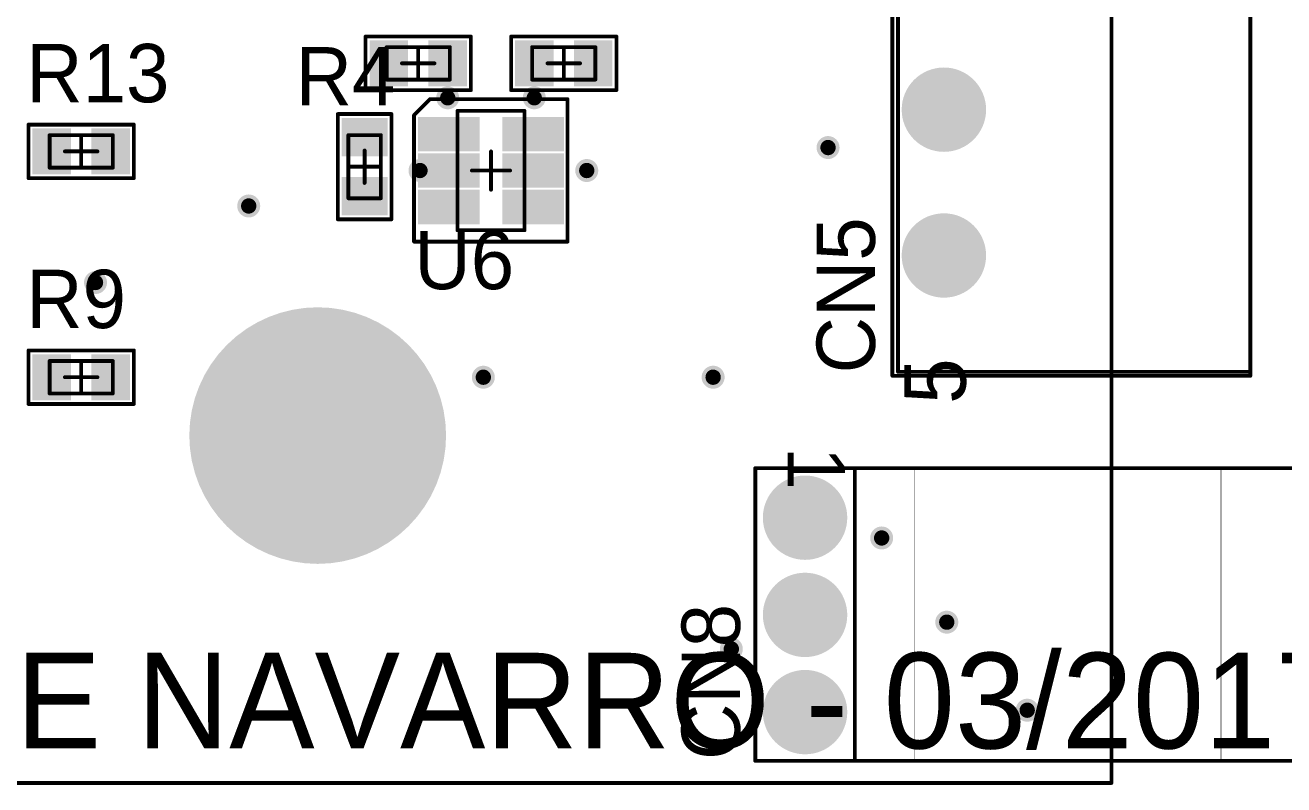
# Model space of a CAD drawing. Header units: millimetres. Extents: x 19 to 153, y 25 to 125.
# Drawn here: x 75.04 to 107.9, y 25.35 to 45.2 of the extents above; entities that cross this region are included whole.
import ezdxf

# ---------------------------------------------------------------- set-up
doc = ezdxf.new("R2010")
doc.units = ezdxf.units.MM
for name, color, linetype in [('BottomSolder', 6, 'Continuous'), ('KeepOutLayer', 6, 'Continuous'), ('Mechanical13', 56, 'Continuous'), ('Mechanical15', 56, 'Continuous'), ('MultiLayer', 9, 'Continuous'), ('PadHoleLayer', 156, 'Continuous'), ('TopOverlay', 2, 'Continuous'), ('TopPaste', 8, 'Continuous'), ('TopSolder', 216, 'Continuous'), ('ViaHoleLayer', 16, 'Continuous')]:
    doc.layers.add(name, color=color, linetype=linetype)

# ---------------------------------------------------------------- blocks, each defined once
blk = doc.blocks.new('F____M3_1')
at = {"layer": 'BottomSolder', "const_width": 3.352}
blk.add_lwpolyline([(-1.676, 0, 1), (1.676, 0, 1)], format="xyb", close=True, dxfattribs=at)
at = {"layer": 'MultiLayer', "const_width": 3.25}
blk.add_lwpolyline([(-1.625, 0, 1), (1.625, 0, 1)], format="xyb", close=True, dxfattribs=at)
at = {"layer": 'PadHoleLayer', "const_width": 1.5}
blk.add_lwpolyline([(-0.75, 0, 1), (0.75, 0, 1)], format="xyb", close=True, dxfattribs=at)
at = {"layer": 'TopSolder', "const_width": 3.352}
blk.add_lwpolyline([(-1.676, 0, 1), (1.676, 0, 1)], format="xyb", close=True, dxfattribs=at)
blk = doc.blocks.new('CONN_HDR3_POL_P_100___H_13')
at = {"layer": 'BottomSolder', "const_width": 1.102}
for points in [[(-3.081, 0, 1), (-1.979, 0, 1)], [(-0.541, 0, 1), (0.561, 0, 1)], [(1.999, 0, 1), (3.101, 0, 1)]]:
    blk.add_lwpolyline(points, format="xyb", close=True, dxfattribs=at)
at = {"layer": 'Mechanical13', "const_width": 0.01}
for points in [[(-3.832, 1.3), (-3.832, 10.86)], [(3.823, 10.86), (-3.823, 10.86)], [(3.823, 1.3), (3.823, 10.86)], [(3.823, 2.86), (-3.83, 2.86)], [(3.823, 1.3), (-3.823, 1.3)]]:
    blk.add_lwpolyline(points, dxfattribs=at)
at = {"layer": 'Mechanical13', "const_width": 0.005}
for points in [[(-3.835, 10.86, 1), (-3.83, 10.86, 1)], [(-3.826, 10.86, 1), (-3.821, 10.86, 1)], [(3.821, 10.86, 1), (3.825, 10.86, 1)], [(3.821, 10.86, 1), (3.825, 10.86, 1)], [(-3.832, 2.86, 1), (-3.828, 2.86, 1)], [(3.821, 2.86, 1), (3.825, 2.86, 1)], [(-3.835, 1.3, 1), (-3.83, 1.3, 1)], [(-3.826, 1.3, 1), (-3.821, 1.3, 1)], [(3.821, 1.3, 1), (3.825, 1.3, 1)], [(3.821, 1.3, 1), (3.825, 1.3, 1)]]:
    blk.add_lwpolyline(points, format="xyb", close=True, dxfattribs=at)
at = {"layer": 'MultiLayer', "const_width": 1}
for points in [[(-3.03, 0, 1), (-2.03, 0, 1)], [(-0.49, 0, 1), (0.51, 0, 1)], [(2.05, 0, 1), (3.05, 0, 1)]]:
    blk.add_lwpolyline(points, format="xyb", close=True, dxfattribs=at)
at = {"layer": 'PadHoleLayer', "const_width": 0.7}
for points in [[(-2.88, 0, 1), (-2.18, 0, 1)], [(-0.34, 0, 1), (0.36, 0, 1)], [(2.2, 0, 1), (2.9, 0, 1)]]:
    blk.add_lwpolyline(points, format="xyb", close=True, dxfattribs=at)
at = {"layer": 'TopOverlay', "const_width": 0.1}
for points in [[(3.823, 13.4), (-3.823, 13.4)], [(-3.823, -1.3), (-3.823, 13.4)], [(3.823, -1.3), (3.823, 13.4)], [(3.823, 1.3), (-3.823, 1.3)], [(3.823, -1.3), (-3.823, -1.3)]]:
    blk.add_lwpolyline(points, dxfattribs=at)
at = {"layer": 'TopOverlay', "const_width": 0.05}
for points in [[(-3.848, 13.4, 1), (-3.798, 13.4, 1)], [(-3.848, 13.4, 1), (-3.798, 13.4, 1)], [(3.798, 13.4, 1), (3.848, 13.4, 1)], [(3.798, 13.4, 1), (3.848, 13.4, 1)], [(-3.848, 1.3, 1), (-3.798, 1.3, 1)], [(3.798, 1.3, 1), (3.848, 1.3, 1)], [(-3.848, -1.3, 1), (-3.798, -1.3, 1)], [(-3.848, -1.3, 1), (-3.798, -1.3, 1)], [(3.798, -1.3, 1), (3.848, -1.3, 1)], [(3.798, -1.3, 1), (3.848, -1.3, 1)]]:
    blk.add_lwpolyline(points, format="xyb", close=True, dxfattribs=at)
at = {"layer": 'TopSolder', "const_width": 1.102}
for points in [[(-3.081, 0, 1), (-1.979, 0, 1)], [(-0.541, 0, 1), (0.561, 0, 1)], [(1.999, 0, 1), (3.101, 0, 1)]]:
    blk.add_lwpolyline(points, format="xyb", close=True, dxfattribs=at)
at = {"layer": 'TopOverlay'}
blk.add_text('1', height=1.5, dxfattribs=at).set_placement((-4.378, -0.458))
blk = doc.blocks.new('SOT_23_6N_18')
at = {"layer": 'Mechanical13', "const_width": 0.1}
for points in [[(-0.875, 1.56), (0.875, 1.56)], [(-0.875, -1.56), (-0.875, 1.56)], [(0.875, -1.56), (0.875, 1.56)], [(-0.875, -1.56), (0.875, -1.56)]]:
    blk.add_lwpolyline(points, dxfattribs=at)
at = {"layer": 'Mechanical13', "const_width": 0.05}
for points in [[(-0.9, 1.56, 1), (-0.85, 1.56, 1)], [(-0.9, 1.56, 1), (-0.85, 1.56, 1)], [(0.85, 1.56, 1), (0.9, 1.56, 1)], [(0.85, 1.56, 1), (0.9, 1.56, 1)], [(-0.9, -1.56, 1), (-0.85, -1.56, 1)], [(-0.9, -1.56, 1), (-0.85, -1.56, 1)], [(0.85, -1.56, 1), (0.9, -1.56, 1)], [(0.85, -1.56, 1), (0.9, -1.56, 1)]]:
    blk.add_lwpolyline(points, format="xyb", close=True, dxfattribs=at)
at = {"layer": 'Mechanical15', "const_width": 0.1}
for points in [[(0, -0.5), (0, 0.5)], [(-0.5, 0), (0.5, 0)]]:
    blk.add_lwpolyline(points, dxfattribs=at)
at = {"layer": 'Mechanical15', "const_width": 0.05}
for points in [[(-0.025, 0.5, 1), (0.025, 0.5, 1)], [(-0.525, 0, 1), (-0.475, 0, 1)], [(0.475, 0, 1), (0.525, 0, 1)], [(-0.025, -0.5, 1), (0.025, -0.5, 1)]]:
    blk.add_lwpolyline(points, format="xyb", close=True, dxfattribs=at)
at = {"layer": 'TopOverlay', "const_width": 0.1}
for points in [[(-2.01, 1.446), (-1.592, 1.864)], [(-1.592, 1.864), (1.998, 1.864)], [(1.998, -1.858), (1.998, 1.864)], [(-2.01, -1.858), (-2.01, 1.446)], [(-2.01, -1.858), (1.998, -1.858)]]:
    blk.add_lwpolyline(points, dxfattribs=at)
at = {"layer": 'TopOverlay', "const_width": 0.05}
for points in [[(-1.617, 1.864, 1), (-1.567, 1.864, 1)], [(-1.617, 1.864, 1), (-1.567, 1.864, 1)], [(1.973, 1.864, 1), (2.023, 1.864, 1)], [(1.973, 1.864, 1), (2.023, 1.864, 1)], [(-2.034, 1.446, 1), (-1.985, 1.446, 1)], [(-2.034, 1.446, 1), (-1.985, 1.446, 1)], [(-2.034, -1.858, 1), (-1.985, -1.858, 1)], [(-2.034, -1.858, 1), (-1.985, -1.858, 1)], [(1.973, -1.858, 1), (2.023, -1.858, 1)], [(1.973, -1.858, 1), (2.023, -1.858, 1)]]:
    blk.add_lwpolyline(points, format="xyb", close=True, dxfattribs=at)
at = {"layer": 'TopPaste'}
for points in [[(-1.8, 0.6), (-0.4, 0.6), (-1.8, 1.3), (-0.4, 1.3)], [(0.4, 0.6), (1.8, 0.6), (0.4, 1.3), (1.8, 1.3)], [(-1.8, -0.35), (-0.4, -0.35), (-1.8, 0.35), (-0.4, 0.35)], [(0.4, -0.35), (1.8, -0.35), (0.4, 0.35), (1.8, 0.35)], [(-1.8, -1.3), (-0.4, -1.3), (-1.8, -0.6), (-0.4, -0.6)], [(0.4, -1.3), (1.8, -1.3), (0.4, -0.6), (1.8, -0.6)]]:
    blk.add_solid(points, dxfattribs=at)
at = {"layer": 'TopSolder'}
for points in [[(-1.902, 0.498), (-0.298, 0.498), (-1.902, 1.402), (-0.298, 1.402)], [(0.298, 0.498), (1.902, 0.498), (0.298, 1.402), (1.902, 1.402)], [(-1.902, -0.452), (-0.298, -0.452), (-1.902, 0.452), (-0.298, 0.452)], [(0.298, -0.452), (1.902, -0.452), (0.298, 0.452), (1.902, 0.452)], [(-1.902, -1.402), (-0.298, -1.402), (-1.902, -0.498), (-0.298, -0.498)], [(0.298, -1.402), (1.902, -1.402), (0.298, -0.498), (1.902, -0.498)]]:
    blk.add_solid(points, dxfattribs=at)
blk = doc.blocks.new('CC0603_26')
at = {"layer": 'Mechanical13', "const_width": 0.1}
for points in [[(-0.825, 0.425), (0.825, 0.425)], [(-0.825, -0.425), (-0.825, 0.425)], [(0.825, -0.425), (0.825, 0.425)], [(-0.825, -0.425), (0.825, -0.425)]]:
    blk.add_lwpolyline(points, dxfattribs=at)
at = {"layer": 'Mechanical13', "const_width": 0.05}
for points in [[(-0.85, 0.425, 1), (-0.8, 0.425, 1)], [(-0.85, 0.425, 1), (-0.8, 0.425, 1)], [(0.8, 0.425, 1), (0.85, 0.425, 1)], [(0.8, 0.425, 1), (0.85, 0.425, 1)], [(-0.85, -0.425, 1), (-0.8, -0.425, 1)], [(-0.85, -0.425, 1), (-0.8, -0.425, 1)], [(0.8, -0.425, 1), (0.85, -0.425, 1)], [(0.8, -0.425, 1), (0.85, -0.425, 1)]]:
    blk.add_lwpolyline(points, format="xyb", close=True, dxfattribs=at)
at = {"layer": 'Mechanical15', "const_width": 0.1}
for points in [[(0, -0.425), (0, 0.425)], [(-0.425, 0), (0.425, 0)]]:
    blk.add_lwpolyline(points, dxfattribs=at)
at = {"layer": 'Mechanical15', "const_width": 0.05}
for points in [[(-0.025, 0.425, 1), (0.025, 0.425, 1)], [(-0.45, 0, 1), (-0.4, 0, 1)], [(0.4, 0, 1), (0.45, 0, 1)], [(-0.025, -0.425, 1), (0.025, -0.425, 1)]]:
    blk.add_lwpolyline(points, format="xyb", close=True, dxfattribs=at)
at = {"layer": 'TopOverlay', "const_width": 0.1}
for points in [[(-1.375, 0.7), (1.375, 0.7)], [(-1.375, -0.7), (-1.375, 0.7)], [(1.375, -0.7), (1.375, 0.7)], [(-1.375, -0.7), (1.375, -0.7)]]:
    blk.add_lwpolyline(points, dxfattribs=at)
at = {"layer": 'TopOverlay', "const_width": 0.05}
for points in [[(-1.4, 0.7, 1), (-1.35, 0.7, 1)], [(-1.4, 0.7, 1), (-1.35, 0.7, 1)], [(1.35, 0.7, 1), (1.4, 0.7, 1)], [(1.35, 0.7, 1), (1.4, 0.7, 1)], [(-1.4, -0.7, 1), (-1.35, -0.7, 1)], [(-1.4, -0.7, 1), (-1.35, -0.7, 1)], [(1.35, -0.7, 1), (1.4, -0.7, 1)], [(1.35, -0.7, 1), (1.4, -0.7, 1)]]:
    blk.add_lwpolyline(points, format="xyb", close=True, dxfattribs=at)
at = {"layer": 'TopPaste'}
for points in [[(-1.17, -0.5), (-0.37, -0.5), (-1.17, 0.5), (-0.37, 0.5)], [(0.37, -0.5), (1.17, -0.5), (0.37, 0.5), (1.17, 0.5)]]:
    blk.add_solid(points, dxfattribs=at)
at = {"layer": 'TopSolder'}
for points in [[(-1.272, -0.602), (-0.268, -0.602), (-1.272, 0.602), (-0.268, 0.602)], [(0.268, -0.602), (1.272, -0.602), (0.268, 0.602), (1.272, 0.602)]]:
    blk.add_solid(points, dxfattribs=at)
blk = doc.blocks.new('CC0603_30')
at = {"layer": 'Mechanical13', "const_width": 0.1}
for points in [[(-0.825, 0.425), (0.825, 0.425)], [(-0.825, -0.425), (-0.825, 0.425)], [(0.825, -0.425), (0.825, 0.425)], [(-0.825, -0.425), (0.825, -0.425)]]:
    blk.add_lwpolyline(points, dxfattribs=at)
at = {"layer": 'Mechanical13', "const_width": 0.05}
for points in [[(-0.85, 0.425, 1), (-0.8, 0.425, 1)], [(-0.85, 0.425, 1), (-0.8, 0.425, 1)], [(0.8, 0.425, 1), (0.85, 0.425, 1)], [(0.8, 0.425, 1), (0.85, 0.425, 1)], [(-0.85, -0.425, 1), (-0.8, -0.425, 1)], [(-0.85, -0.425, 1), (-0.8, -0.425, 1)], [(0.8, -0.425, 1), (0.85, -0.425, 1)], [(0.8, -0.425, 1), (0.85, -0.425, 1)]]:
    blk.add_lwpolyline(points, format="xyb", close=True, dxfattribs=at)
at = {"layer": 'Mechanical15', "const_width": 0.1}
for points in [[(0, -0.425), (0, 0.425)], [(-0.425, 0), (0.425, 0)]]:
    blk.add_lwpolyline(points, dxfattribs=at)
at = {"layer": 'Mechanical15', "const_width": 0.05}
for points in [[(-0.025, 0.425, 1), (0.025, 0.425, 1)], [(-0.45, 0, 1), (-0.4, 0, 1)], [(0.4, 0, 1), (0.45, 0, 1)], [(-0.025, -0.425, 1), (0.025, -0.425, 1)]]:
    blk.add_lwpolyline(points, format="xyb", close=True, dxfattribs=at)
at = {"layer": 'TopOverlay', "const_width": 0.1}
for points in [[(-1.375, 0.7), (1.375, 0.7)], [(-1.375, -0.7), (-1.375, 0.7)], [(1.375, -0.7), (1.375, 0.7)], [(-1.375, -0.7), (1.375, -0.7)]]:
    blk.add_lwpolyline(points, dxfattribs=at)
at = {"layer": 'TopOverlay', "const_width": 0.05}
for points in [[(-1.4, 0.7, 1), (-1.35, 0.7, 1)], [(-1.4, 0.7, 1), (-1.35, 0.7, 1)], [(1.35, 0.7, 1), (1.4, 0.7, 1)], [(1.35, 0.7, 1), (1.4, 0.7, 1)], [(-1.4, -0.7, 1), (-1.35, -0.7, 1)], [(-1.4, -0.7, 1), (-1.35, -0.7, 1)], [(1.35, -0.7, 1), (1.4, -0.7, 1)], [(1.35, -0.7, 1), (1.4, -0.7, 1)]]:
    blk.add_lwpolyline(points, format="xyb", close=True, dxfattribs=at)
at = {"layer": 'TopPaste'}
for points in [[(-1.17, -0.5), (-0.37, -0.5), (-1.17, 0.5), (-0.37, 0.5)], [(0.37, -0.5), (1.17, -0.5), (0.37, 0.5), (1.17, 0.5)]]:
    blk.add_solid(points, dxfattribs=at)
at = {"layer": 'TopSolder'}
for points in [[(-1.272, -0.602), (-0.268, -0.602), (-1.272, 0.602), (-0.268, 0.602)], [(0.268, -0.602), (1.272, -0.602), (0.268, 0.602), (1.272, 0.602)]]:
    blk.add_solid(points, dxfattribs=at)
blk = doc.blocks.new('CC0603_35')
at = {"layer": 'Mechanical13', "const_width": 0.1}
for points in [[(-0.825, 0.425), (0.825, 0.425)], [(-0.825, 0.425), (-0.825, -0.425)], [(0.825, 0.425), (0.825, -0.425)], [(-0.825, -0.425), (0.825, -0.425)]]:
    blk.add_lwpolyline(points, dxfattribs=at)
at = {"layer": 'Mechanical13', "const_width": 0.05}
for points in [[(-0.85, 0.425, 1), (-0.8, 0.425, 1)], [(-0.85, 0.425, 1), (-0.8, 0.425, 1)], [(0.8, 0.425, 1), (0.85, 0.425, 1)], [(0.8, 0.425, 1), (0.85, 0.425, 1)], [(-0.85, -0.425, 1), (-0.8, -0.425, 1)], [(-0.85, -0.425, 1), (-0.8, -0.425, 1)], [(0.8, -0.425, 1), (0.85, -0.425, 1)], [(0.8, -0.425, 1), (0.85, -0.425, 1)]]:
    blk.add_lwpolyline(points, format="xyb", close=True, dxfattribs=at)
at = {"layer": 'Mechanical15', "const_width": 0.1}
for points in [[(0, 0.425), (0, -0.425)], [(-0.425, 0), (0.425, 0)]]:
    blk.add_lwpolyline(points, dxfattribs=at)
at = {"layer": 'Mechanical15', "const_width": 0.05}
for points in [[(-0.025, 0.425, 1), (0.025, 0.425, 1)], [(-0.45, 0, 1), (-0.4, 0, 1)], [(0.4, 0, 1), (0.45, 0, 1)], [(-0.025, -0.425, 1), (0.025, -0.425, 1)]]:
    blk.add_lwpolyline(points, format="xyb", close=True, dxfattribs=at)
at = {"layer": 'TopOverlay', "const_width": 0.1}
for points in [[(-1.375, 0.7), (1.375, 0.7)], [(-1.375, 0.7), (-1.375, -0.7)], [(1.375, 0.7), (1.375, -0.7)], [(-1.375, -0.7), (1.375, -0.7)]]:
    blk.add_lwpolyline(points, dxfattribs=at)
at = {"layer": 'TopOverlay', "const_width": 0.05}
for points in [[(-1.4, 0.7, 1), (-1.35, 0.7, 1)], [(-1.4, 0.7, 1), (-1.35, 0.7, 1)], [(1.35, 0.7, 1), (1.4, 0.7, 1)], [(1.35, 0.7, 1), (1.4, 0.7, 1)], [(-1.4, -0.7, 1), (-1.35, -0.7, 1)], [(-1.4, -0.7, 1), (-1.35, -0.7, 1)], [(1.35, -0.7, 1), (1.4, -0.7, 1)], [(1.35, -0.7, 1), (1.4, -0.7, 1)]]:
    blk.add_lwpolyline(points, format="xyb", close=True, dxfattribs=at)
at = {"layer": 'TopPaste'}
for points in [[(-1.17, -0.5), (-0.37, -0.5), (-1.17, 0.5), (-0.37, 0.5)], [(0.37, -0.5), (1.17, -0.5), (0.37, 0.5), (1.17, 0.5)]]:
    blk.add_solid(points, dxfattribs=at)
at = {"layer": 'TopSolder'}
for points in [[(-1.272, -0.602), (-0.268, -0.602), (-1.272, 0.602), (-0.268, 0.602)], [(0.268, -0.602), (1.272, -0.602), (0.268, 0.602), (1.272, 0.602)]]:
    blk.add_solid(points, dxfattribs=at)
blk = doc.blocks.new('CONN_BLOCK5_RCPT_H_3_81_45')
at = {"layer": 'BottomSolder', "const_width": 1.102}
for points in [[(-0.551, 3.81, 1), (0.551, 3.81, 1)], [(-0.551, 0, 1), (0.551, 0, 1)], [(-0.551, -3.81, 1), (0.551, -3.81, 1)], [(-0.551, -7.62, 1), (0.551, -7.62, 1)]]:
    blk.add_lwpolyline(points, format="xyb", close=True, dxfattribs=at)
at = {"layer": 'BottomSolder'}
blk.add_solid([(-1.102, 6.518), (1.102, 6.518), (-1.102, 8.722), (1.102, 8.722)], dxfattribs=at)
at = {"layer": 'Mechanical13', "const_width": 0.1}
for points in [[(-1.2, 10.673), (8, 10.673)], [(-1.2, -10.658), (-1.2, 10.673)], [(8, -10.658), (8, 10.673)], [(-1.2, -10.658), (8, -10.658)]]:
    blk.add_lwpolyline(points, dxfattribs=at)
at = {"layer": 'Mechanical13', "const_width": 0.05}
for points in [[(-1.225, 10.673, 1), (-1.175, 10.673, 1)], [(-1.225, 10.673, 1), (-1.175, 10.673, 1)], [(7.975, 10.673, 1), (8.025, 10.673, 1)], [(7.975, 10.673, 1), (8.025, 10.673, 1)], [(-1.225, -10.658, 1), (-1.175, -10.658, 1)], [(-1.225, -10.658, 1), (-1.175, -10.658, 1)], [(7.975, -10.658, 1), (8.025, -10.658, 1)], [(7.975, -10.658, 1), (8.025, -10.658, 1)]]:
    blk.add_lwpolyline(points, format="xyb", close=True, dxfattribs=at)
at = {"layer": 'MultiLayer', "const_width": 1}
for points in [[(-0.5, 3.81, 1), (0.5, 3.81, 1)], [(-0.5, 0, 1), (0.5, 0, 1)], [(-0.5, -3.81, 1), (0.5, -3.81, 1)], [(-0.5, -7.62, 1), (0.5, -7.62, 1)]]:
    blk.add_lwpolyline(points, format="xyb", close=True, dxfattribs=at)
at = {"layer": 'MultiLayer'}
blk.add_solid([(-1, 6.62), (1, 6.62), (-1, 8.62), (1, 8.62)], dxfattribs=at)
at = {"layer": 'PadHoleLayer', "const_width": 0.65}
for points in [[(-0.325, 7.62, 1), (0.325, 7.62, 1)], [(-0.325, 3.81, 1), (0.325, 3.81, 1)], [(-0.325, 0, 1), (0.325, 0, 1)], [(-0.325, -3.81, 1), (0.325, -3.81, 1)], [(-0.325, -7.62, 1), (0.325, -7.62, 1)]]:
    blk.add_lwpolyline(points, format="xyb", close=True, dxfattribs=at)
at = {"layer": 'TopOverlay', "const_width": 0.1}
for points in [[(-1.345, -10.763), (-1.345, 10.819)], [(-1.345, 10.819), (8, 10.819)], [(8, -10.763), (8, 10.819)], [(-1.345, -10.763), (8, -10.763)]]:
    blk.add_lwpolyline(points, dxfattribs=at)
at = {"layer": 'TopOverlay', "const_width": 0.05}
for points in [[(-1.37, 10.819, 1), (-1.32, 10.819, 1)], [(-1.37, 10.819, 1), (-1.32, 10.819, 1)], [(7.975, 10.819, 1), (8.025, 10.819, 1)], [(7.975, 10.819, 1), (8.025, 10.819, 1)], [(-1.37, -10.763, 1), (-1.32, -10.763, 1)], [(-1.37, -10.763, 1), (-1.32, -10.763, 1)], [(7.975, -10.763, 1), (8.025, -10.763, 1)], [(7.975, -10.763, 1), (8.025, -10.763, 1)]]:
    blk.add_lwpolyline(points, format="xyb", close=True, dxfattribs=at)
at = {"layer": 'TopSolder', "const_width": 1.102}
for points in [[(-0.551, 3.81, 1), (0.551, 3.81, 1)], [(-0.551, 0, 1), (0.551, 0, 1)], [(-0.551, -3.81, 1), (0.551, -3.81, 1)], [(-0.551, -7.62, 1), (0.551, -7.62, 1)]]:
    blk.add_lwpolyline(points, format="xyb", close=True, dxfattribs=at)
at = {"layer": 'TopSolder'}
blk.add_solid([(-1.102, 6.518), (1.102, 6.518), (-1.102, 8.722), (1.102, 8.722)], dxfattribs=at)
at = {"layer": 'TopOverlay'}
for s, p in [('1', (0.52, 10.974)), ('5', (0.571, -11.497))]:
    blk.add_text(s, height=1.6, rotation=90, dxfattribs=at).set_placement(p)
blk = doc.blocks.new('CC0603_72')
at = {"layer": 'Mechanical13', "const_width": 0.1}
for points in [[(0.825, 0.425), (-0.825, 0.425)], [(-0.825, 0.425), (-0.825, -0.425)], [(0.825, 0.425), (0.825, -0.425)], [(0.825, -0.425), (-0.825, -0.425)]]:
    blk.add_lwpolyline(points, dxfattribs=at)
at = {"layer": 'Mechanical13', "const_width": 0.05}
for points in [[(-0.85, 0.425, 1), (-0.8, 0.425, 1)], [(-0.85, 0.425, 1), (-0.8, 0.425, 1)], [(0.8, 0.425, 1), (0.85, 0.425, 1)], [(0.8, 0.425, 1), (0.85, 0.425, 1)], [(-0.85, -0.425, 1), (-0.8, -0.425, 1)], [(-0.85, -0.425, 1), (-0.8, -0.425, 1)], [(0.8, -0.425, 1), (0.85, -0.425, 1)], [(0.8, -0.425, 1), (0.85, -0.425, 1)]]:
    blk.add_lwpolyline(points, format="xyb", close=True, dxfattribs=at)
at = {"layer": 'Mechanical15', "const_width": 0.1}
for points in [[(0, 0.425), (0, -0.425)], [(0.425, 0), (-0.425, 0)]]:
    blk.add_lwpolyline(points, dxfattribs=at)
at = {"layer": 'Mechanical15', "const_width": 0.05}
for points in [[(-0.025, 0.425, 1), (0.025, 0.425, 1)], [(-0.45, 0, 1), (-0.4, 0, 1)], [(0.4, 0, 1), (0.45, 0, 1)], [(-0.025, -0.425, 1), (0.025, -0.425, 1)]]:
    blk.add_lwpolyline(points, format="xyb", close=True, dxfattribs=at)
at = {"layer": 'TopOverlay', "const_width": 0.1}
for points in [[(1.375, 0.7), (-1.375, 0.7)], [(-1.375, 0.7), (-1.375, -0.7)], [(1.375, 0.7), (1.375, -0.7)], [(1.375, -0.7), (-1.375, -0.7)]]:
    blk.add_lwpolyline(points, dxfattribs=at)
at = {"layer": 'TopOverlay', "const_width": 0.05}
for points in [[(-1.4, 0.7, 1), (-1.35, 0.7, 1)], [(-1.4, 0.7, 1), (-1.35, 0.7, 1)], [(1.35, 0.7, 1), (1.4, 0.7, 1)], [(1.35, 0.7, 1), (1.4, 0.7, 1)], [(-1.4, -0.7, 1), (-1.35, -0.7, 1)], [(-1.4, -0.7, 1), (-1.35, -0.7, 1)], [(1.35, -0.7, 1), (1.4, -0.7, 1)], [(1.35, -0.7, 1), (1.4, -0.7, 1)]]:
    blk.add_lwpolyline(points, format="xyb", close=True, dxfattribs=at)
at = {"layer": 'TopPaste'}
for points in [[(-1.17, -0.5), (-0.37, -0.5), (-1.17, 0.5), (-0.37, 0.5)], [(0.37, -0.5), (1.17, -0.5), (0.37, 0.5), (1.17, 0.5)]]:
    blk.add_solid(points, dxfattribs=at)
at = {"layer": 'TopSolder'}
for points in [[(-1.272, -0.602), (-0.268, -0.602), (-1.272, 0.602), (-0.268, 0.602)], [(0.268, -0.602), (1.272, -0.602), (0.268, 0.602), (1.272, 0.602)]]:
    blk.add_solid(points, dxfattribs=at)
blk = doc.blocks.new('CC0603_76')
at = {"layer": 'Mechanical13', "const_width": 0.1}
for points in [[(-0.825, 0.425), (0.825, 0.425)], [(-0.825, -0.425), (-0.825, 0.425)], [(0.825, -0.425), (0.825, 0.425)], [(-0.825, -0.425), (0.825, -0.425)]]:
    blk.add_lwpolyline(points, dxfattribs=at)
at = {"layer": 'Mechanical13', "const_width": 0.05}
for points in [[(-0.85, 0.425, 1), (-0.8, 0.425, 1)], [(-0.85, 0.425, 1), (-0.8, 0.425, 1)], [(0.8, 0.425, 1), (0.85, 0.425, 1)], [(0.8, 0.425, 1), (0.85, 0.425, 1)], [(-0.85, -0.425, 1), (-0.8, -0.425, 1)], [(-0.85, -0.425, 1), (-0.8, -0.425, 1)], [(0.8, -0.425, 1), (0.85, -0.425, 1)], [(0.8, -0.425, 1), (0.85, -0.425, 1)]]:
    blk.add_lwpolyline(points, format="xyb", close=True, dxfattribs=at)
at = {"layer": 'Mechanical15', "const_width": 0.1}
for points in [[(0, -0.425), (0, 0.425)], [(-0.425, 0), (0.425, 0)]]:
    blk.add_lwpolyline(points, dxfattribs=at)
at = {"layer": 'Mechanical15', "const_width": 0.05}
for points in [[(-0.025, 0.425, 1), (0.025, 0.425, 1)], [(-0.45, 0, 1), (-0.4, 0, 1)], [(0.4, 0, 1), (0.45, 0, 1)], [(-0.025, -0.425, 1), (0.025, -0.425, 1)]]:
    blk.add_lwpolyline(points, format="xyb", close=True, dxfattribs=at)
at = {"layer": 'TopOverlay', "const_width": 0.1}
for points in [[(-1.375, 0.7), (1.375, 0.7)], [(-1.375, -0.7), (-1.375, 0.7)], [(1.375, -0.7), (1.375, 0.7)], [(-1.375, -0.7), (1.375, -0.7)]]:
    blk.add_lwpolyline(points, dxfattribs=at)
at = {"layer": 'TopOverlay', "const_width": 0.05}
for points in [[(-1.4, 0.7, 1), (-1.35, 0.7, 1)], [(-1.4, 0.7, 1), (-1.35, 0.7, 1)], [(1.35, 0.7, 1), (1.4, 0.7, 1)], [(1.35, 0.7, 1), (1.4, 0.7, 1)], [(-1.4, -0.7, 1), (-1.35, -0.7, 1)], [(-1.4, -0.7, 1), (-1.35, -0.7, 1)], [(1.35, -0.7, 1), (1.4, -0.7, 1)], [(1.35, -0.7, 1), (1.4, -0.7, 1)]]:
    blk.add_lwpolyline(points, format="xyb", close=True, dxfattribs=at)
at = {"layer": 'TopPaste'}
for points in [[(-1.17, -0.5), (-0.37, -0.5), (-1.17, 0.5), (-0.37, 0.5)], [(0.37, -0.5), (1.17, -0.5), (0.37, 0.5), (1.17, 0.5)]]:
    blk.add_solid(points, dxfattribs=at)
at = {"layer": 'TopSolder'}
for points in [[(-1.272, -0.602), (-0.268, -0.602), (-1.272, 0.602), (-0.268, 0.602)], [(0.268, -0.602), (1.272, -0.602), (0.268, 0.602), (1.272, 0.602)]]:
    blk.add_solid(points, dxfattribs=at)

msp = doc.modelspace()

# ---------------------------------------------------------------- linework, layer by layer
at = {"layer": 'KeepOutLayer', "const_width": 0.1}
for points in [[(103.4, 25.4), (103.4, 125.4)], [(25.4, 25.4), (103.4, 25.4)]]:
    msp.add_lwpolyline(points, dxfattribs=at)
at = {"layer": 'KeepOutLayer', "const_width": 0.05}
msp.add_lwpolyline([(103.375, 25.4, 1), (103.425, 25.4, 1)], format="xyb", close=True, dxfattribs=at)
msp.add_lwpolyline([(103.375, 25.4, 1), (103.425, 25.4, 1)], format="xyb", close=True, dxfattribs=at)
at = {"layer": 'MultiLayer', "const_width": 0.3}
for points in [[(85.92, 43.3, 1), (86.22, 43.3, 1)], [(88.18, 43.3, 1), (88.48, 43.3, 1)], [(95.85, 42, 1), (96.15, 42, 1)], [(85.196, 41.4, 1), (85.496, 41.4, 1)], [(89.55, 41.4, 1), (89.85, 41.4, 1)], [(80.724, 40.474, 1), (81.024, 40.474, 1)], [(76.724, 38.474, 1), (77.024, 38.474, 1)], [(86.85, 36, 1), (87.15, 36, 1)], [(92.85, 36, 1), (93.15, 36, 1)], [(97.25, 31.8, 1), (97.55, 31.8, 1)], [(98.95, 29.6, 1), (99.25, 29.6, 1)], [(93.325, 28.9, 1), (93.625, 28.9, 1)], [(101.05, 27.3, 1), (101.35, 27.3, 1)]]:
    msp.add_lwpolyline(points, format="xyb", close=True, dxfattribs=at)
at = {"layer": 'ViaHoleLayer', "const_width": 0.2}
for points in [[(85.97, 43.3, 1), (86.17, 43.3, 1)], [(88.23, 43.3, 1), (88.43, 43.3, 1)], [(95.9, 42, 1), (96.1, 42, 1)], [(85.246, 41.4, 1), (85.446, 41.4, 1)], [(89.6, 41.4, 1), (89.8, 41.4, 1)], [(80.774, 40.474, 1), (80.974, 40.474, 1)], [(76.774, 38.474, 1), (76.974, 38.474, 1)], [(86.9, 36, 1), (87.1, 36, 1)], [(92.9, 36, 1), (93.1, 36, 1)], [(97.3, 31.8, 1), (97.5, 31.8, 1)], [(99, 29.6, 1), (99.2, 29.6, 1)], [(93.375, 28.9, 1), (93.575, 28.9, 1)], [(101.1, 27.3, 1), (101.3, 27.3, 1)]]:
    msp.add_lwpolyline(points, format="xyb", close=True, dxfattribs=at)

# ---------------------------------------------------------------- block references
for name, p in [('CONN_BLOCK5_RCPT_H_3_81_45', (99.025, 46.8)), ('CC0603_76', (85.3, 44.2)), ('SOT_23_6N_18', (87.2, 41.4)), ('CC0603_26', (76.5, 41.9)), ('F____M3_1', (82.675, 34.475)), ('CC0603_30', (76.5, 36))]:
    msp.add_blockref(name, p)
for name, p, rotation in [('CC0603_72', (89.1, 44.2), 180), ('CC0603_35', (83.9, 41.5), 90), ('CONN_HDR3_POL_P_100___H_13', (95.4, 29.8), 270)]:
    msp.add_blockref(name, p, dxfattribs=dict(rotation=rotation))

# ---------------------------------------------------------------- texts
at = {"layer": 'TopOverlay'}
for s, p in [('R13', (75.065, 43.183)), ('R4', (82.1, 43.1)), ('U6', (85.2, 38.3)), ('R9', (75.065, 37.283))]:
    msp.add_text(s, height=1.524, dxfattribs=at).set_placement(p)
for s, height, rotation, p in [('CN5', 1.524, 90, (97.225, 36.1)), ('CN8', 1.524, 90, (93.7, 26)), ('ENG. FELIPE NAVARRO - 03/2017', 2.5, 360, (56.4, 26.3))]:
    msp.add_text(s, height=height, rotation=rotation, dxfattribs=at).set_placement(p)

doc.saveas('drawing.dxf')
